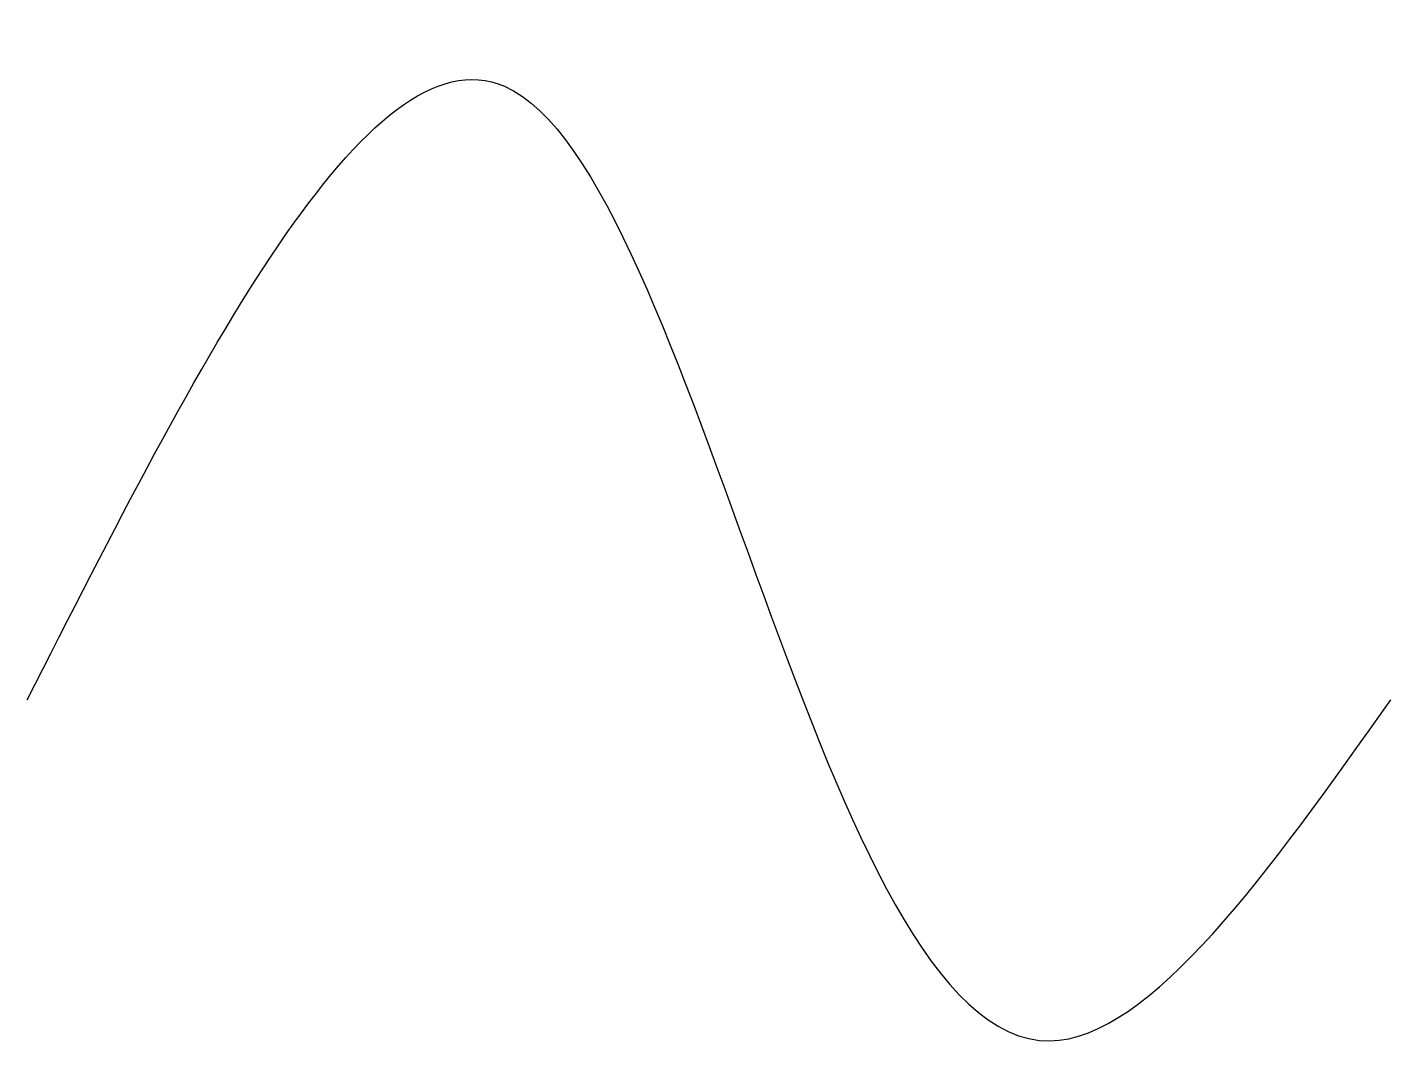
# Model space of a CAD drawing. Extents: x 0 to 1000, y -252 to 493.
import ezdxf

# ---------------------------------------------------------------- set-up
doc = ezdxf.new("R2010")
doc.units = 0
doc.layers.get('0').update_dxf_attribs({"linetype": 'CONTINUOUS'})

msp = doc.modelspace()

# ---------------------------------------------------------------- linework, layer by layer
msp.add_spline([(0, 0), (350, 450), (750, -250), (1000, 0)], degree=3)

doc.saveas('drawing.dxf')
